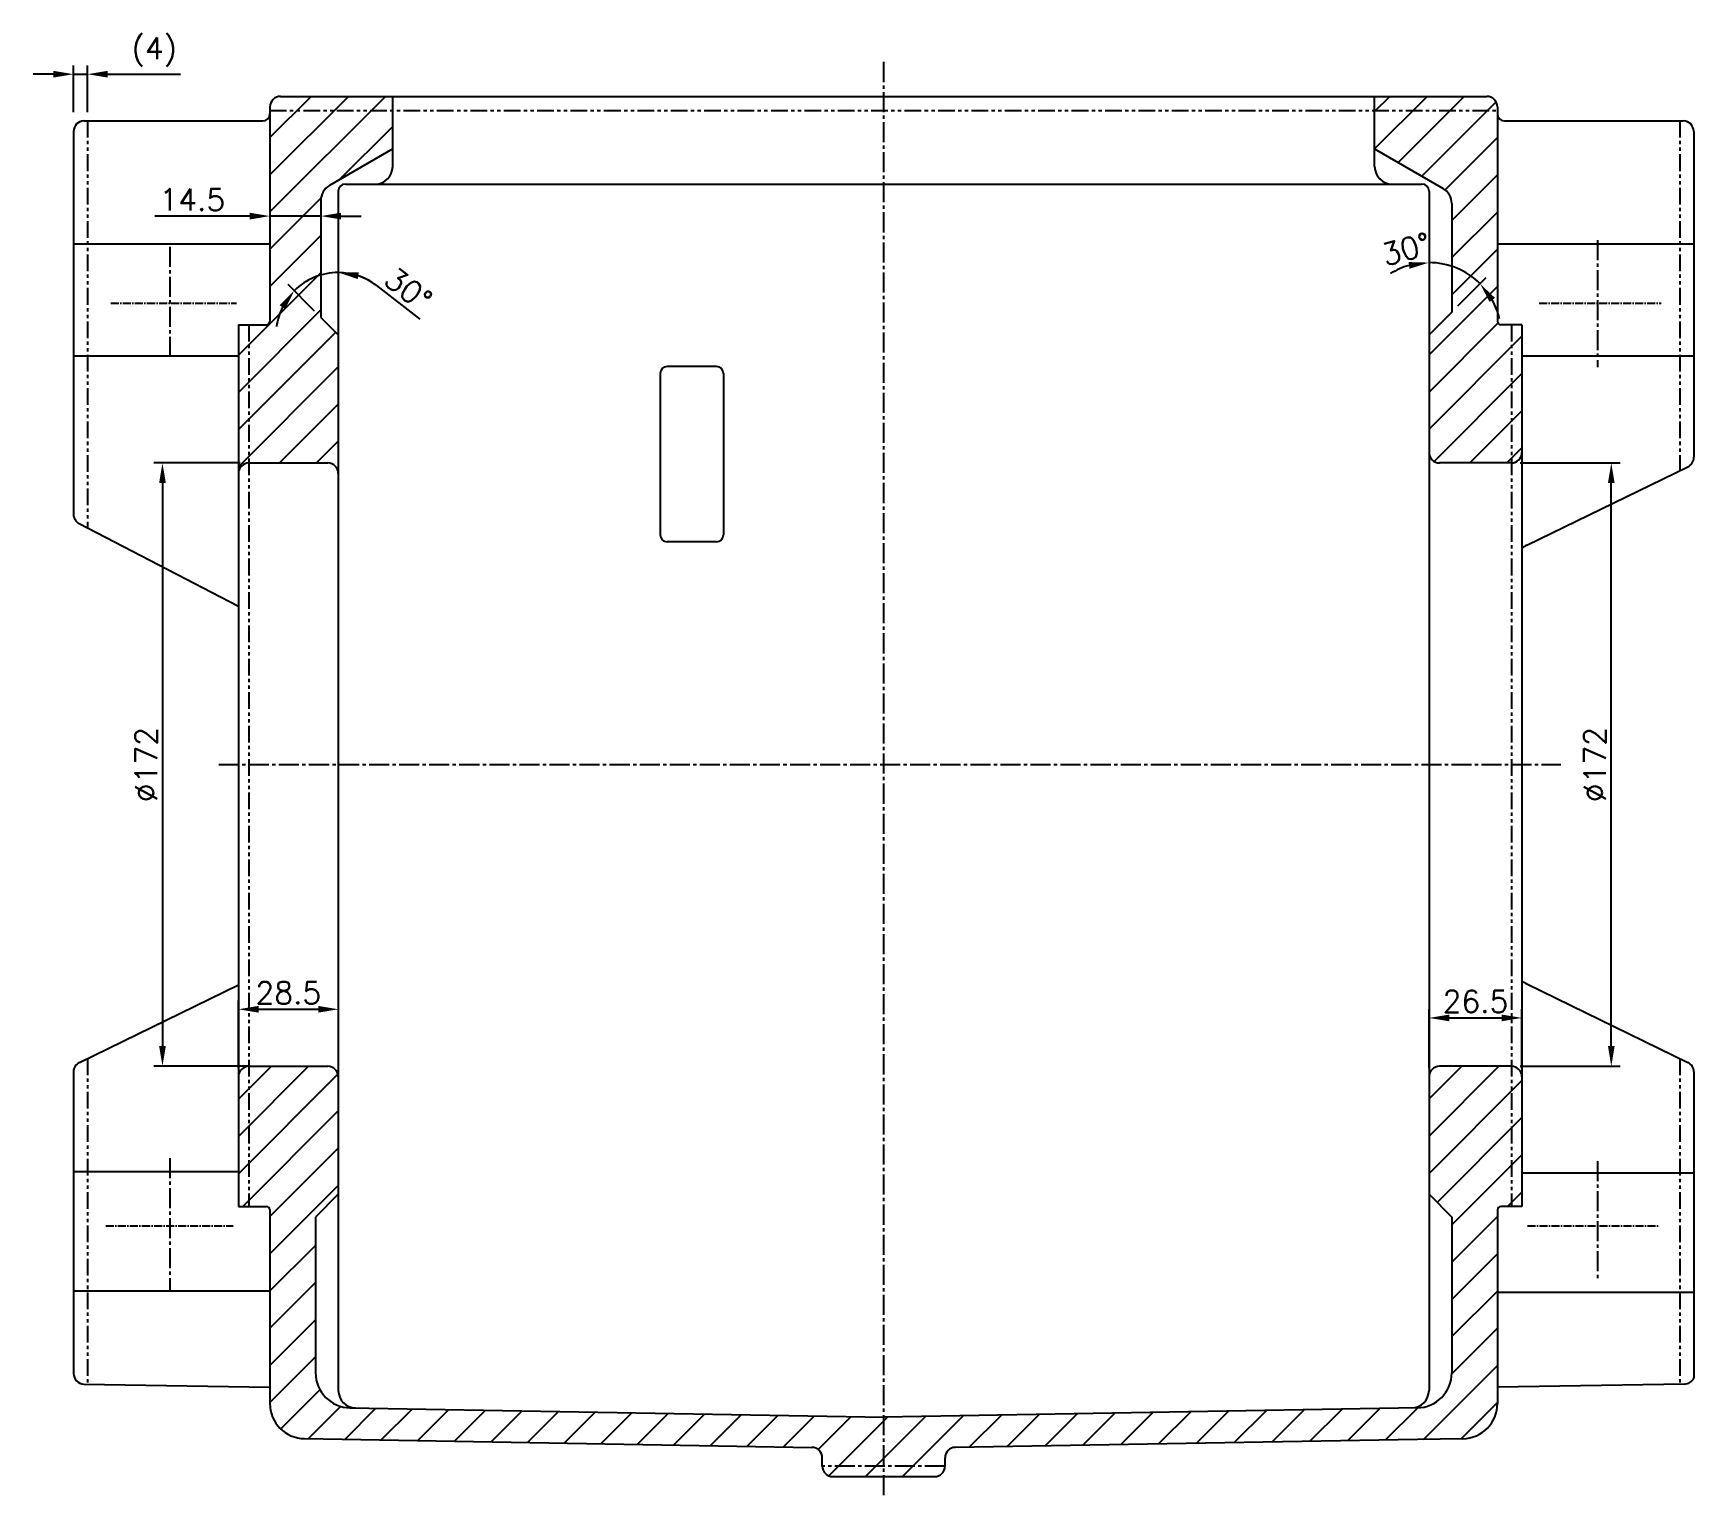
# Model space of a CAD drawing. Header units: millimetres. Extents: x -3508 to 12243, y -3609 to 4092.
# Drawn here: x 4021.5 to 4495, y 159.2 to 576.2 of the extents above; entities that cross this region are included whole.
import ezdxf

# ---------------------------------------------------------------- set-up
doc = ezdxf.new("R2010")
doc.units = ezdxf.units.MM
doc.header["$LTSCALE"] = 0.3
doc.header["$PDSIZE"] = -50
doc.linetypes.add('CENTER2', pattern=[28.575, 19.05, -3.175, 3.175, -3.175])
doc.linetypes.add('PHANTOM2', pattern=[31.75, 15.875, -3.175, 3.175, -3.175, 3.175, -3.175])
doc.layers.add('AM_8', color=1, linetype='Continuous', lineweight=25)
doc.layers.add('center', color=1, linetype='CENTER2')
doc.layers.add('CHAIN ...', color=8, linetype='PHANTOM2')
doc.styles.add('rs', font='romans.shx')
doc.dimstyles.new('sarab', dxfattribs={"dimscale": 3, "dimtxt": 2.5, "dimasz": 2.3, "dimexe": 1, "dimexo": 1, "dimtad": 1, "dimdec": 3, "dimdsep": 46, "dimtxsty": 'rs', "dimcen": 0, "dimclrd": 1, "dimclre": 1, "dimclrt": 7, "dimadec": 3, "dimazin": 2, "dimtfac": 1, "dimtdec": 3, "dimtmove": 0, "dimatfit": 3, "dimfxl": 0, "dimarcsym": 0})

# ---------------------------------------------------------------- blocks, each defined once
blk = doc.blocks.new('*D201')
at = {"color": 1, "lineweight": -2, "transparency": 16777216}
for p, q in [((4027.28, 564.49), (4021.53, 564.49)), ((4033.03, 553.67), (4033.03, 566.99)), ((4033.03, 564.49), (4037.03, 564.49)), ((4037.03, 553.67), (4037.03, 566.99)), ((4042.78, 564.49), (4063.56, 564.49))]:
    blk.add_line(p, q, dxfattribs=at)
at = {"color": 1, "transparency": 16777216}
for points in [[(4027.28, 565.45), (4027.28, 563.53), (4033.03, 564.49)], [(4042.78, 565.45), (4042.78, 563.53), (4037.03, 564.49)]]:
    blk.add_solid(points, dxfattribs=at)
at = {"layer": 'Defpoints', "color": 0, "transparency": 16777216}
for p in [(4033.03, 564.49), (4033.03, 551.17), (4037.03, 551.17)]:
    blk.add_point(p, dxfattribs=at)
at = {"color": 7, "transparency": 16777216, "insert": (4056.04, 570.82), "char_height": 6.25, "attachment_point": 5, "style": 'rs'}
blk.add_mtext('(4)', dxfattribs=at)
blk = doc.blocks.new('*D202')
at = {"color": 1, "lineweight": -2, "transparency": 16777216}
for p, q in [((4080.53, 453.67), (4055.88, 453.67)), ((4058.38, 447.92), (4058.38, 287.42)), ((4083.03, 281.67), (4055.88, 281.67))]:
    blk.add_line(p, q, dxfattribs=at)
at = {"color": 1, "transparency": 16777216}
for points in [[(4057.43, 447.92), (4059.34, 447.92), (4058.38, 453.67)], [(4057.43, 287.42), (4059.34, 287.42), (4058.38, 281.67)]]:
    blk.add_solid(points, dxfattribs=at)
at = {"layer": 'Defpoints', "color": 0, "transparency": 16777216}
for p in [(4083.03, 453.67), (4058.38, 281.67), (4085.53, 281.67)]:
    blk.add_point(p, dxfattribs=at)
at = {"color": 7, "transparency": 16777216, "insert": (4053.7, 367.67), "char_height": 6.25, "attachment_point": 5, "rotation": 90, "style": 'rs'}
blk.add_mtext('%%C172', dxfattribs=at)
blk = doc.blocks.new('*D203')
at = {"color": 1, "lineweight": -2, "transparency": 16777216}
for p, q in [((4445.53, 453.67), (4474, 453.67)), ((4471.5, 287.42), (4471.5, 447.92)), ((4445.53, 281.67), (4474, 281.67))]:
    blk.add_line(p, q, dxfattribs=at)
at = {"color": 1, "transparency": 16777216}
for points in [[(4470.55, 447.92), (4472.46, 447.92), (4471.5, 453.67)], [(4470.55, 287.42), (4472.46, 287.42), (4471.5, 281.67)]]:
    blk.add_solid(points, dxfattribs=at)
at = {"layer": 'Defpoints', "color": 0, "transparency": 16777216}
for p in [(4443.03, 453.67), (4471.5, 453.67), (4443.03, 281.67)]:
    blk.add_point(p, dxfattribs=at)
at = {"color": 7, "transparency": 16777216, "insert": (4466.82, 367.67), "char_height": 6.25, "attachment_point": 5, "rotation": 90, "style": 'rs'}
blk.add_mtext('%%C172', dxfattribs=at)
blk = doc.blocks.new('*D204')
at = {"color": 1, "lineweight": -2, "transparency": 16777216}
for p, q in [((4419.53, 281.17), (4419.53, 297.95)), ((4425.28, 295.45), (4440.28, 295.45)), ((4446.03, 281.17), (4446.03, 297.95))]:
    blk.add_line(p, q, dxfattribs=at)
at = {"color": 1, "transparency": 16777216}
for points in [[(4425.28, 296.41), (4425.28, 294.5), (4419.53, 295.45)], [(4440.28, 296.41), (4440.28, 294.5), (4446.03, 295.45)]]:
    blk.add_solid(points, dxfattribs=at)
at = {"layer": 'Defpoints', "color": 0, "transparency": 16777216}
for p in [(4446.03, 295.45), (4419.53, 278.67), (4446.03, 278.67)]:
    blk.add_point(p, dxfattribs=at)
at = {"color": 7, "transparency": 16777216, "insert": (4432.78, 300.14), "char_height": 6.25, "attachment_point": 5, "style": 'rs'}
blk.add_mtext('26.5', dxfattribs=at)
blk = doc.blocks.new('*D205')
at = {"color": 1, "lineweight": -2, "transparency": 16777216}
for p, q in [((4080.03, 281.17), (4080.03, 300.41)), ((4108.53, 281.17), (4108.53, 300.41)), ((4085.78, 297.91), (4102.78, 297.91))]:
    blk.add_line(p, q, dxfattribs=at)
at = {"color": 1, "transparency": 16777216}
for points in [[(4085.78, 298.87), (4085.78, 296.95), (4080.03, 297.91)], [(4102.78, 298.87), (4102.78, 296.95), (4108.53, 297.91)]]:
    blk.add_solid(points, dxfattribs=at)
at = {"layer": 'Defpoints', "color": 0, "transparency": 16777216}
for p in [(4108.53, 297.91), (4080.03, 278.67), (4108.53, 278.67)]:
    blk.add_point(p, dxfattribs=at)
at = {"color": 7, "transparency": 16777216, "insert": (4094.28, 302.6), "char_height": 6.25, "attachment_point": 5, "style": 'rs'}
blk.add_mtext('28.5', dxfattribs=at)
blk = doc.blocks.new('*D206')
at = {"color": 1, "lineweight": -2, "transparency": 16777216}
for p, q in [((4101.76, 496.94), (4094.18, 504.52)), ((4119.41, 504.25), (4131.77, 494.69))]:
    blk.add_line(p, q, dxfattribs=at)
for start, end in [(90, 135), (52.2952, 90), (52.8089, 71.4044), (153.5956, 172.1911)]:
    blk.add_arc((4108.53, 490.17), 17.79, start, end, dxfattribs=at)
at = {"color": 1, "transparency": 16777216}
for points in [[(4114.05, 506.09), (4114.36, 507.98), (4108.53, 507.97)], [(4091.81, 498.64), (4093.37, 497.53), (4095.94, 502.75)]]:
    blk.add_solid(points, dxfattribs=at)
at = {"layer": 'Defpoints', "color": 0, "transparency": 16777216}
for p in [(4108.53, 531.17), (4099.63, 505.58), (4103.53, 495.17), (4108.53, 490.17), (4108.53, 189.26)]:
    blk.add_point(p, dxfattribs=at)
at = {"color": 7, "transparency": 16777216, "insert": (4128.46, 503.18), "char_height": 6.25, "attachment_point": 5, "rotation": 322.2952, "style": 'rs'}
blk.add_mtext('30%%D', dxfattribs=at)
blk = doc.blocks.new('*D207')
at = {"color": 1, "lineweight": -2, "transparency": 16777216}
blk.add_line((4427.79, 498.44), (4435.87, 506.51), dxfattribs=at)
for start, end in [(106.0361, 122.0721), (45, 90), (12.9279, 28.9639)]:
    blk.add_arc((4419.53, 490.17), 20.61, start, end, dxfattribs=at)
at = {"color": 1, "transparency": 16777216}
for points in [[(4413.7, 510.93), (4413.97, 509.03), (4419.53, 510.78)], [(4436.79, 499.58), (4438.33, 500.73), (4434.1, 504.75)]]:
    blk.add_solid(points, dxfattribs=at)
at = {"layer": 'Defpoints', "color": 0, "transparency": 16777216}
for p in [(4419.53, 531.17), (4429.83, 508.02), (4426.03, 496.67), (4419.53, 490.17), (4419.53, 189.25)]:
    blk.add_point(p, dxfattribs=at)
at = {"color": 7, "transparency": 16777216, "insert": (4412.99, 514.61), "char_height": 6.25, "attachment_point": 5, "rotation": 14.9628, "style": 'rs'}
blk.add_mtext('30%%D', dxfattribs=at)
blk = doc.blocks.new('*D304')
at = {"color": 1, "lineweight": -2, "transparency": 16777216}
for p, q in [((4083.28, 524.04), (4056.25, 524.04)), ((4103.53, 524.04), (4089.03, 524.04)), ((4109.28, 524.04), (4115.03, 524.04))]:
    blk.add_line(p, q, dxfattribs=at)
at = {"color": 1, "transparency": 16777216}
for points in [[(4083.28, 524.99), (4083.28, 523.08), (4089.03, 524.04)], [(4109.28, 524.99), (4109.28, 523.08), (4103.53, 524.04)]]:
    blk.add_solid(points, dxfattribs=at)
at = {"layer": 'Defpoints', "color": 0, "transparency": 16777216}
for p in [(4089.03, 524.04), (4103.53, 524.04), (4103.53, 524.04)]:
    blk.add_point(p, dxfattribs=at)
at = {"color": 7, "transparency": 16777216, "insert": (4066.89, 528.72), "char_height": 6.25, "attachment_point": 5, "style": 'rs'}
blk.add_mtext('14.5', dxfattribs=at)

msp = doc.modelspace()

# ---------------------------------------------------------------- hatches: boundary and pattern name
at = {"layer": 'AM_8'}
h = msp.add_hatch(dxfattribs=at)
h.set_pattern_fill('_U', color=256, scale=7.5, angle=45, style=0, pattern_type=0)
h.set_pattern_definition([(45, (0, 0), (-5.303301, 5.303301), [])])
h.paths.add_polyline_path([(4439.0263, 554.1718), (4404.0263, 554.1718), (4404.0263, 543.1718), (4423.5263, 531.9135, -0.26794919), (4426.0263, 527.5833), (4426.0263, 496.6718), (4419.5263, 490.1718), (4419.5263, 456.6718, 0.41421356), (4422.5263, 453.6718), (4443.0263, 453.6718), (4443.0263, 493.0589), (4440.0263, 493.0589, -0.41421356), (4439.0263, 494.0589)])
h.paths.add_polyline_path([(4436.0263, 558.1718), (4404.0263, 558.1718), (4404.0263, 554.1718), (4439.0263, 554.1718), (4439.0263, 555.1718, 0.41421356)])
h.paths.add_polyline_path([(4446.0263, 493.0589), (4443.0263, 493.0589), (4443.0263, 453.6718, 0.41421356), (4446.0263, 456.6718)])
h.paths.add_polyline_path([(4264.0263, 167.6718), (4246.5263, 167.6718, 0.41421356), (4249.5263, 164.6718), (4264.0263, 164.6718)])
h.paths.add_polyline_path([(4281.5263, 167.6718), (4264.0263, 167.6718), (4264.0263, 164.6718), (4278.5263, 164.6718, 0.41421356)])
h.paths.add_polyline_path([(4439.0263, 240.7092, -0.41421356), (4440.0263, 241.7092), (4443.0263, 241.7092), (4443.0263, 281.6718), (4422.5263, 281.6718, 0.41421356), (4419.5263, 278.6718), (4419.5263, 245.1718), (4426.0263, 238.6718), (4426.0263, 194.2803, -0.40920189), (4416.1977, 184.2818), (4264.0263, 181.6731), (4264.0263, 167.6718), (4281.5263, 167.6718), (4281.5263, 170.0281, -0.39197321), (4284.2969, 173.0193), (4416.1977, 175.2805), (4429.1977, 175.5033, 0.40920189), (4439.0263, 185.5018)])
h.paths.add_polyline_path([(4446.0263, 278.6718, 0.41421356), (4443.0263, 281.6718), (4443.0263, 241.7092), (4446.0263, 241.7092)])
h.paths.add_polyline_path([(4108.5263, 278.6718, 0.41421356), (4105.5263, 281.6718), (4083.0263, 281.6718), (4083.0263, 241.7092), (4088.0263, 241.7092, -0.41421356), (4089.0263, 240.7092), (4089.0263, 185.5071, 0.40920189), (4098.8549, 175.5086), (4243.5777, 173.0276, -0.40920189), (4246.5263, 170.0281), (4246.5263, 167.6718), (4264.0263, 167.6718), (4264.0263, 181.6784), (4111.8549, 184.2871, -0.40920189), (4102.0263, 194.2856), (4102.0263, 238.6718), (4108.5263, 245.1718)])
h.paths.add_polyline_path([(4083.0263, 281.6718, 0.41421356), (4080.0263, 278.6718), (4080.0263, 241.7092), (4083.0263, 241.7092)])
h.paths.add_polyline_path([(4124.0263, 558.1718), (4092.0263, 558.1718, 0.41421356), (4089.0263, 555.1718), (4089.0263, 554.1718), (4124.0263, 554.1718)])
h.paths.add_polyline_path([(4083.0263, 493.0589), (4080.0263, 493.0589), (4080.0263, 450.6718, -0.41421356), (4083.0263, 453.6718)])
edge = h.paths.add_edge_path()
edge.add_arc((4108.5263, 528.4494), 5, 120, 180)
edge.add_line((4103.5263, 528.4494), (4103.5263, 495.1718))
edge.add_line((4103.5263, 495.1718), (4108.5263, 490.1718))
edge.add_line((4108.5263, 490.1718), (4108.5263, 450.6718))
edge.add_arc((4105.5263, 450.6718), 3, 360, 450)
edge.add_line((4105.5263, 453.6718), (4083.0263, 453.6718))
edge.add_line((4083.0263, 453.6718), (4083.0263, 493.0589))
edge.add_line((4083.0263, 493.0589), (4088.0263, 493.0589))
edge.add_arc((4088.0263, 494.0589), 1, 270, 360)
edge.add_line((4089.0263, 494.0589), (4089.0263, 554.1718))
edge.add_line((4089.0263, 554.1718), (4124.0263, 554.1718))
edge.add_line((4124.0263, 554.1718), (4124.0263, 543.1718))
edge.add_line((4124.0263, 543.1718), (4106.0263, 532.7795))

# ---------------------------------------------------------------- linework, layer by layer
for p, q in [((4089.0263, 555.1718), (4089.0263, 494.0589)), ((4092.0263, 558.1718), (4436.0263, 558.1718)), ((4124.0263, 538.1718), (4124.0263, 558.1718)), ((4404.0263, 538.1718), (4404.0263, 558.1718)), ((4439.0263, 555.1718), (4439.0263, 494.0589)), ((4036.0263, 551.1718), (4087.0263, 551.1718)), ((4441.0263, 551.1718), (4492.0263, 551.1718)), ((4033.0263, 548.1718), (4033.0263, 439.0713)), ((4495.0263, 548.1718), (4495.0263, 455.2757)), ((4124.0263, 543.1718), (4106.0263, 532.7795)), ((4404.0263, 543.1718), (4423.5263, 531.9135)), ((4108.5263, 531.1718), (4108.5263, 189.2591)), ((4110.5263, 533.1718), (4417.5263, 533.1718)), ((4419.5263, 531.1718), (4419.5263, 189.2539)), ((4103.5263, 528.4494), (4103.5263, 495.1718)), ((4426.0263, 527.5833), (4426.0263, 496.6718)), ((4033.0263, 516.1718), (4089.0263, 516.1718)), ((4439.0263, 516.1718), (4495.0263, 516.1718)), ((4080.0263, 493.0589), (4088.0263, 493.0589)), ((4080.0263, 493.0589), (4080.0263, 241.7092)), ((4103.5263, 495.1718), (4108.5263, 490.1718)), ((4426.0263, 496.6718), (4419.5263, 490.1718)), ((4446.0263, 493.0589), (4440.0263, 493.0589)), ((4446.0263, 493.0589), (4446.0263, 241.7092)), ((4033.0263, 484.1718), (4080.0263, 484.1718)), ((4446.0263, 484.1718), (4495.0263, 484.1718)), ((4200.3263, 479.1718), (4200.3263, 433.1718)), ((4216.3263, 481.1718), (4202.3263, 481.1718)), ((4218.3263, 479.1718), (4218.3263, 433.1718)), ((4083.0263, 453.6718), (4105.5263, 453.6718)), ((4443.0263, 453.6718), (4422.5263, 453.6718)), ((4447.4498, 430.1926), (4493.3416, 452.5794)), ((4034.6439, 436.4088), (4080.0263, 412.8449)), ((4216.3263, 431.1718), (4202.3263, 431.1718)), ((4034.711, 282.7642), (4080.0263, 304.8698)), ((4447.4498, 305.151), (4493.3416, 282.7642)), ((4033.0263, 280.0679), (4033.0263, 194.0808)), ((4083.0263, 281.6718), (4105.5263, 281.6718)), ((4443.0263, 281.6718), (4422.5263, 281.6718)), ((4495.0263, 280.0679), (4495.0263, 192.7557)), ((4033.0263, 251.6718), (4080.0263, 251.6718)), ((4446.0263, 251.2949), (4495.0263, 251.2949)), ((4080.0263, 241.7092), (4088.0263, 241.7092)), ((4108.5263, 245.1718), (4102.0263, 238.6718)), ((4419.5263, 245.1718), (4426.0263, 238.6718)), ((4446.0263, 241.7092), (4440.0263, 241.7092)), ((4089.0263, 240.7092), (4089.0263, 185.5071)), ((4102.0263, 238.6718), (4102.0263, 194.2856)), ((4426.0263, 238.6718), (4426.0263, 194.2803)), ((4439.0263, 240.7092), (4439.0263, 185.5018)), ((4033.0263, 217.6718), (4089.0263, 217.6718)), ((4439.0263, 217.2949), (4495.0263, 217.2949)), ((4035.9749, 191.0813), (4089.0263, 190.1718)), ((4492.3862, 191.0813), (4439.0263, 190.1665)), ((4111.8549, 184.2871), (4264.1806, 181.6758)), ((4416.1977, 184.2818), (4264.0263, 181.6731)), ((4098.8549, 175.5086), (4243.5777, 173.0276)), ((4416.1977, 175.2805), (4284.2969, 173.0193)), ((4429.1977, 175.5033), (4416.1977, 175.2805)), ((4246.5263, 167.6718), (4246.5263, 170.0281)), ((4281.5263, 167.6718), (4281.5263, 170.0281)), ((4249.5263, 164.6718), (4278.5263, 164.6718))]:
    msp.add_line(p, q)
for centre, radius, start, end in [((4092.0263, 555.1718), 3, 90, 180), ((4436.0263, 555.1718), 3, 360, 90), ((4036.0263, 548.1718), 3, 90, 180), ((4087.0263, 553.1718), 2, 270, 0), ((4441.0263, 553.1718), 2, 180, 270), ((4492.0263, 548.1718), 3, 0, 90), ((4119.0263, 538.1718), 5, 270, 0), ((4409.0263, 538.1718), 5, 180, 270), ((4108.5263, 528.4494), 5, 120, 180), ((4110.5263, 531.1718), 2, 90, 180), ((4417.5263, 531.1718), 2, 0, 90), ((4421.0263, 527.5833), 5, 0, 60), ((4088.0263, 494.0589), 1, 270, 0), ((4440.0263, 494.0589), 1, 180, 270), ((4202.3263, 479.1718), 2, 90, 180), ((4216.3263, 479.1718), 2, 0, 90), ((4422.5263, 456.6718), 3, 180, 270), ((4443.0263, 456.6718), 3, 270, 360), ((4492.0263, 455.2757), 3, 296.003909, 0), ((4083.0263, 450.6718), 3, 90, 180), ((4105.5263, 450.6718), 3, 0, 90), ((4036.0263, 439.0713), 3, 180, 242.560272), ((4202.3263, 433.1718), 2, 180, 270), ((4216.3263, 433.1718), 2, 270, 0), ((4454.0263, 416.7112), 15, 116.003909, 122.230953), ((4454.0263, 318.6324), 15, 237.769047, 243.996091), ((4036.0263, 280.0679), 3, 116.003909, 180), ((4083.0263, 278.6718), 3, 90, 180), ((4105.5263, 278.6718), 3, 0, 90), ((4422.5263, 278.6718), 3, 90, 180), ((4443.0263, 278.6718), 3, 360, 90), ((4492.0263, 280.0679), 3, 0, 63.996091), ((4088.0263, 240.7092), 1, 0, 90), ((4440.0263, 240.7092), 1, 90, 180), ((4112.0263, 194.2856), 10, 180, 269.017883), ((4416.0263, 194.2803), 10, 270.982117, 0), ((4036.0263, 194.0808), 3, 180, 269.017883), ((4492.3348, 194.0808), 3, 270.982117, 333.786973), ((4099.0263, 185.5071), 10, 180, 269.017883), ((4113.5263, 189.2591), 5, 180, 269.017883), ((4414.5263, 189.2539), 5, 270.982117, 0), ((4429.0263, 185.5018), 10, 270.982117, 360), ((4243.5263, 170.0281), 3, 0, 89.017883), ((4284.5263, 170.0281), 3, 90.982117, 180), ((4249.5263, 167.6718), 3, 180, 270), ((4278.5263, 167.6718), 3, 270, 0)]:
    msp.add_arc(centre, radius, start, end)
at = {"layer": 'center'}
for p, q in [((4264.0263, 567.9737), (4264.0263, 159.2222)), ((4467.5263, 517.2198), (4467.5263, 481.0017)), ((4060.5263, 515.317), (4060.5263, 483.2366)), ((4074.4437, 367.6718), (4457.1269, 367.6718)), ((4060.5263, 255.5126), (4060.5263, 217.5848)), ((4467.5263, 254.641), (4467.5263, 220.7456)), ((4281.5263, 167.6718), (4246.5263, 167.6718))]:
    msp.add_line(p, q, dxfattribs=at)
at = {"layer": 'center', "ltscale": 0.4}
for p, q in [((4043.6823, 499.1718), (4079.4541, 499.1718)), ((4450.8951, 499.1718), (4485.688, 499.1718)), ((4042.259, 236.1718), (4078.5019, 236.1718)), ((4447.5727, 236.1718), (4485.0263, 236.1718))]:
    msp.add_line(p, q, dxfattribs=at)
at = {"layer": 'CHAIN ...'}
for p, q in [((4089.0263, 554.1718), (4439.0263, 554.1718)), ((4037.0263, 551.1718), (4037.0263, 435.1718)), ((4491.0263, 551.1718), (4491.0263, 451.45)), ((4083.0263, 493.0589), (4083.0263, 241.7092)), ((4443.0263, 493.0589), (4443.0263, 241.7092)), ((4037.0263, 283.8936), (4037.0263, 191.0632)), ((4491.0263, 283.8936), (4491.0263, 191.0579))]:
    msp.add_line(p, q, dxfattribs=at)

# ---------------------------------------------------------------- dimensions: what is measured, and where the dimension line sits
dim = msp.add_linear_dim(base=(4033.0263, 564.4915), p1=(4037.0263, 551.1718), p2=(4033.0263, 551.1718), text='(<>)', dimstyle='sarab', override={"dimscale": 2.5, "dimdec": 2, "dimadec": 2, "dimtdec": 2, "dimatfit": 0})
dim.commit()
dim.dimension.update_dxf_attribs({"geometry": '*D201', "text_midpoint": (4056.0412, 564.4915), "dimtype": 160})
dim = msp.add_linear_dim(base=(4103.5263, 524.0351), p1=(4089.0263, 524.0351), p2=(4103.5263, 524.0351), dimstyle='sarab', override={"dimscale": 2.5, "dimdec": 2, "dimcen": 2.5, "dimadec": 2, "dimtdec": 2})
dim.commit()
dim.dimension.update_dxf_attribs({"geometry": '*D304', "text_midpoint": (4066.8864, 524.0351), "dimtype": 160})
dim = msp.add_angular_dim_2l(base=(4099.629, 505.5824), line1=((4103.5263, 495.1718), (4108.5263, 490.1718)), line2=((4108.5263, 531.1718), (4108.5263, 189.2591)), text='30%%D', dimstyle='sarab', override={"dimscale": 2.5, "dimdec": 2, "dimadec": 2, "dimtdec": 2, "dimatfit": 0})
dim.commit()
dim.dimension.update_dxf_attribs({"geometry": '*D206', "text_midpoint": (4128.4573, 503.181)})
dim = msp.add_angular_dim_2l(base=(4429.8321, 508.0219), line1=((4426.0263, 496.6718), (4419.5263, 490.1718)), line2=((4419.5263, 531.1718), (4419.5263, 189.2539)), text='30%%D', dimstyle='sarab', override={"dimscale": 2.5, "dimdec": 2, "dimadec": 2, "dimtdec": 2, "dimatfit": 0})
dim.commit()
dim.dimension.update_dxf_attribs({"geometry": '*D207', "text_midpoint": (4414.2045, 510.0845), "dimtype": 162})
for base, p1, p2, picture, middle in [((4058.3842, 281.6718), (4083.0263, 453.6718), (4085.5263, 281.6718), '*D202', (4053.6967, 367.6718)), ((4471.5043, 453.6718), (4443.0263, 281.6718), (4443.0263, 453.6718), '*D203', (4466.8168, 367.6718))]:
    dim = msp.add_linear_dim(base=base, p1=p1, p2=p2, angle=90, text='%%C<>', dimstyle='sarab', override={"dimscale": 2.5, "dimdec": 2, "dimadec": 2, "dimtdec": 2, "dimatfit": 0})
    dim.commit()
    dim.dimension.update_dxf_attribs({"geometry": picture, "text_midpoint": middle})
for base, p1, p2, picture, middle in [((4108.5263, 297.9077), (4080.0263, 278.6718), (4108.5263, 278.6718), '*D205', (4094.2763, 302.5952)), ((4446.0263, 295.4535), (4419.5263, 278.6718), (4446.0263, 278.6718), '*D204', (4432.7763, 300.141))]:
    dim = msp.add_linear_dim(base=base, p1=p1, p2=p2, dimstyle='sarab', override={"dimscale": 2.5, "dimdec": 2, "dimadec": 2, "dimtdec": 2, "dimatfit": 0})
    dim.commit()
    dim.dimension.update_dxf_attribs({"geometry": picture, "text_midpoint": middle})

doc.saveas('drawing.dxf')
